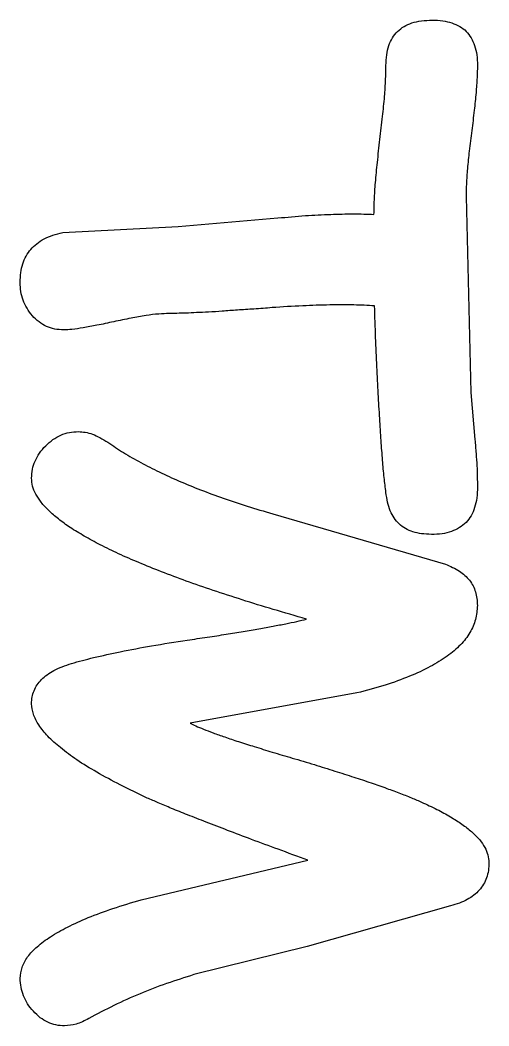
# Model space of a CAD drawing. Header units: millimetres. Extents: x -51 to 558, y -75 to 27.
# Drawn here: x -42.05 to -40.893, y -13.423 to -10.94 of the extents above; entities that cross this region are included whole.
import ezdxf

# ---------------------------------------------------------------- set-up
doc = ezdxf.new("R2010")
doc.units = ezdxf.units.MM

msp = doc.modelspace()

# ---------------------------------------------------------------- linework, layer by layer
at = {"color": 7, "linetype": 'Continuous', "lineweight": 25}
for p, q in [((-40.9493, -11.375), (-40.9374, -11.8595)), ((-41.66, -11.4495), (-41.4135, -11.4283)), ((-41.9443, -11.4645), (-41.66, -11.4495)), ((-40.9374, -11.8595), (-40.9273, -11.9754)), ((-41.4263, -12.1584), (-41, -12.2827)), ((-41.2187, -12.601), (-41.63, -12.6751)), ((-41.7508, -13.1115), (-41.3399, -13.0137)), ((-40.9877, -13.1265), (-41.3417, -13.2271)), ((-41.3417, -13.2271), (-41.6208, -13.2963))]:
    msp.add_line(p, q, dxfattribs=at)
for points, knots in [([(-41.1468, -11.0518), (-41.1465, -11.043), (-41.146, -11.0264), (-41.1406, -11.0033), (-41.1319, -10.9833), (-41.1189, -10.9671), (-41.1022, -10.9548), (-41.0823, -10.9459), (-41.0588, -10.9408), (-41.0419, -10.9402), (-41.0331, -10.9398)], [0, 0, 0, 0, 0.144937, 0.271217, 0.38771, 0.499131, 0.607593, 0.724086, 0.855063, 1, 1, 1, 1]), ([(-41.0331, -10.9398), (-41.0242, -10.9401), (-41.0077, -10.9407), (-40.9845, -10.946), (-40.9649, -10.9549), (-40.9481, -10.9668), (-40.9361, -10.9836), (-40.9273, -11.0032), (-40.9219, -11.0264), (-40.9214, -11.043), (-40.9211, -11.0518)], [0, 0, 0, 0, 0.146055, 0.273309, 0.390701, 0.5, 0.609299, 0.726691, 0.853945, 1, 1, 1, 1]), ([(-41.1764, -11.4195), (-41.1762, -11.4076), (-41.1757, -11.3814), (-41.1729, -11.3386), (-41.1677, -11.2888), (-41.162, -11.2343), (-41.1553, -11.18), (-41.1503, -11.1307), (-41.1475, -11.0887), (-41.147, -11.0633), (-41.1468, -11.0518)], [0, 0, 0, 0, 0.096789, 0.212884, 0.348507, 0.503511, 0.658648, 0.793083, 0.906793, 1, 1, 1, 1]), ([(-40.9211, -11.0518), (-40.9213, -11.0618), (-40.9218, -11.0842), (-40.9247, -11.1211), (-40.9291, -11.1647), (-40.9352, -11.2127), (-40.9413, -11.2607), (-40.9458, -11.3045), (-40.9487, -11.3419), (-40.9491, -11.3647), (-40.9493, -11.375)], [0, 0, 0, 0, 0.092406, 0.206795, 0.341953, 0.497965, 0.653977, 0.789134, 0.904879, 1, 1, 1, 1]), ([(-41.4135, -11.4283), (-41.3909, -11.4262), (-41.3475, -11.4222), (-41.2853, -11.4195), (-41.2288, -11.4175), (-41.1933, -11.4189), (-41.1764, -11.4195)], [0, 0, 0, 0, 0.28684, 0.550711, 0.786488, 1, 1, 1, 1]), ([(-42.0497, -11.5875), (-42.0494, -11.5794), (-42.0487, -11.5639), (-42.0438, -11.5418), (-42.0356, -11.5222), (-42.0237, -11.5054), (-42.0088, -11.491), (-41.9905, -11.4789), (-41.9685, -11.4703), (-41.9526, -11.4665), (-41.9443, -11.4645)], [0, 0, 0, 0, 0.136339, 0.2605, 0.378993, 0.490798, 0.604446, 0.725818, 0.856667, 1, 1, 1, 1]), ([(-41.9421, -11.7047), (-41.9495, -11.7043), (-41.9641, -11.7036), (-41.9849, -11.6966), (-42.0037, -11.6854), (-42.0199, -11.6699), (-42.0329, -11.6514), (-42.0429, -11.6314), (-42.0488, -11.6099), (-42.0494, -11.595), (-42.0497, -11.5875)], [0, 0, 0, 0, 0.1253, 0.245949, 0.367828, 0.494829, 0.623532, 0.748434, 0.872437, 1, 1, 1, 1]), ([(-41.175, -11.6452), (-41.1921, -11.6443), (-41.2288, -11.6424), (-41.2879, -11.6428), (-41.3551, -11.645), (-41.4025, -11.648), (-41.4277, -11.6496)], [0, 0, 0, 0, 0.202461, 0.436121, 0.701312, 1, 1, 1, 1]), ([(-41.6816, -11.6642), (-41.6903, -11.6645), (-41.7094, -11.6653), (-41.741, -11.6689), (-41.7779, -11.6759), (-41.8183, -11.6842), (-41.8577, -11.6931), (-41.8921, -11.6991), (-41.9194, -11.7036), (-41.9354, -11.7044), (-41.9421, -11.7047)], [0, 0, 0, 0, 0.098626, 0.217908, 0.360362, 0.525707, 0.68615, 0.818449, 0.923041, 1, 1, 1, 1]), ([(-41.4277, -11.6496), (-41.4426, -11.6509), (-41.4713, -11.6532), (-41.5125, -11.6556), (-41.5498, -11.6584), (-41.5834, -11.6608), (-41.6133, -11.6617), (-41.6394, -11.6635), (-41.6618, -11.6637), (-41.6754, -11.664), (-41.6816, -11.6642)], [0, 0, 0, 0, 0.177305, 0.338806, 0.486474, 0.618464, 0.73642, 0.838797, 0.927195, 1, 1, 1, 1]), ([(-41.1468, -12.1059), (-41.1484, -12.0937), (-41.1517, -12.0674), (-41.1555, -12.0247), (-41.1589, -11.976), (-41.1625, -11.9214), (-41.1659, -11.8607), (-41.1695, -11.7941), (-41.1726, -11.7217), (-41.1742, -11.6714), (-41.175, -11.6452)], [0, 0, 0, 0, 0.079828, 0.172848, 0.278162, 0.396812, 0.528806, 0.673194, 0.829936, 1, 1, 1, 1]), ([(-42.0215, -12.0707), (-42.0211, -12.0633), (-42.0204, -12.0487), (-42.0131, -12.0279), (-42.0025, -12.008), (-41.987, -11.9905), (-41.9695, -11.9751), (-41.9496, -11.9637), (-41.9282, -11.9569), (-41.9134, -11.956), (-41.906, -11.9556)], [0, 0, 0, 0, 0.123247, 0.241919, 0.364848, 0.497067, 0.629286, 0.753408, 0.876753, 1, 1, 1, 1]), ([(-41.906, -11.9556), (-41.9004, -11.956), (-41.8885, -11.9569), (-41.8705, -11.9619), (-41.8518, -11.9706), (-41.8396, -11.9781), (-41.8332, -11.9821)], [0, 0, 0, 0, 0.2148251, 0.4534886, 0.7126606, 1, 1, 1, 1]), ([(-41.8332, -11.9821), (-41.8204, -11.9908), (-41.7942, -12.0086), (-41.7515, -12.0326), (-41.7057, -12.0559), (-41.6565, -12.0786), (-41.6038, -12.0999), (-41.5477, -12.1206), (-41.4885, -12.1407), (-41.4474, -12.1524), (-41.4263, -12.1584)], [0, 0, 0, 0, 0.1043152, 0.2138213, 0.3293521, 0.4502569, 0.5785482, 0.7125793, 0.852486, 1, 1, 1, 1]), ([(-40.9273, -11.9754), (-40.9264, -11.9869), (-40.9248, -12.0085), (-40.9222, -12.0393), (-40.9215, -12.0667), (-40.9212, -12.0839), (-40.9211, -12.0918)], [0, 0, 0, 0, 0.295821, 0.557421, 0.795769, 1, 1, 1, 1]), ([(-41.343, -12.4185), (-41.3704, -12.4107), (-41.4236, -12.3954), (-41.5004, -12.3717), (-41.572, -12.3483), (-41.6384, -12.3254), (-41.6994, -12.3026), (-41.7551, -12.2801), (-41.8055, -12.2582), (-41.8505, -12.2362), (-41.8903, -12.2145), (-41.9253, -12.1937), (-41.9545, -12.1724), (-41.9785, -12.1518), (-41.9976, -12.1315), (-42.011, -12.1111), (-42.0198, -12.0909), (-42.0209, -12.0772), (-42.0215, -12.0707)], [0, 0, 0, 0, 0.1084047, 0.2109112, 0.3063134, 0.3951717, 0.4782373, 0.5543187, 0.6239931, 0.6875738, 0.7449297, 0.7966689, 0.8423461, 0.8824153, 0.9172794, 0.9480177, 0.9751448, 1, 1, 1, 1]), ([(-40.9211, -12.0918), (-40.9214, -12.1011), (-40.9219, -12.1185), (-40.9273, -12.1429), (-40.9359, -12.1636), (-40.9487, -12.1807), (-40.9655, -12.1936), (-40.9856, -12.2031), (-41.0091, -12.2088), (-41.026, -12.2093), (-41.0348, -12.2095)], [0, 0, 0, 0, 0.148368, 0.278382, 0.396273, 0.505329, 0.615819, 0.730408, 0.858668, 1, 1, 1, 1]), ([(-41.0348, -12.2095), (-41.043, -12.2092), (-41.0583, -12.2086), (-41.0799, -12.2036), (-41.0989, -12.1959), (-41.1147, -12.1841), (-41.1273, -12.169), (-41.1372, -12.151), (-41.1436, -12.1295), (-41.1457, -12.1141), (-41.1468, -12.1059)], [0, 0, 0, 0, 0.141895, 0.268606, 0.386184, 0.498372, 0.609732, 0.727197, 0.856597, 1, 1, 1, 1]), ([(-41, -12.2827), (-40.9882, -12.288), (-40.9662, -12.2978), (-40.9396, -12.3213), (-40.9235, -12.3514), (-40.9219, -12.3736), (-40.9211, -12.385)], [0, 0, 0, 0, 0.279569, 0.521136, 0.755088, 1, 1, 1, 1]), ([(-40.9211, -12.385), (-40.9221, -12.3966), (-40.9241, -12.4199), (-40.9389, -12.4534), (-40.963, -12.4841), (-40.9968, -12.5119), (-41.0391, -12.5379), (-41.0908, -12.5613), (-41.1512, -12.5835), (-41.1953, -12.595), (-41.2187, -12.601)], [0, 0, 0, 0, 0.0883184, 0.1772397, 0.27479, 0.3837536, 0.5091369, 0.652597, 0.8161106, 1, 1, 1, 1]), ([(-41.6375, -12.4705), (-41.6209, -12.468), (-41.5889, -12.4632), (-41.5427, -12.4563), (-41.5002, -12.4491), (-41.4616, -12.4426), (-41.4266, -12.4365), (-41.3954, -12.4302), (-41.3679, -12.4247), (-41.3509, -12.4205), (-41.343, -12.4185)], [0, 0, 0, 0, 0.168402, 0.324926, 0.468352, 0.599908, 0.718144, 0.824791, 0.918147, 1, 1, 1, 1]), ([(-42.0215, -12.6275), (-42.0213, -12.6218), (-42.0211, -12.6108), (-42.0156, -12.5951), (-42.0084, -12.5801), (-41.9967, -12.5674), (-41.983, -12.5553), (-41.9659, -12.5447), (-41.9456, -12.5356), (-41.913, -12.5247), (-41.865, -12.5126), (-41.7991, -12.4982), (-41.7221, -12.4835), (-41.6669, -12.475), (-41.6375, -12.4705)], [0, 0, 0, 0, 0.037989, 0.074552, 0.111547, 0.149705, 0.190675, 0.235466, 0.285861, 0.340701, 0.468581, 0.621646, 0.798145, 1, 1, 1, 1]), ([(-41.7358, -12.8603), (-41.7583, -12.8496), (-41.8005, -12.8295), (-41.8586, -12.798), (-41.9083, -12.7682), (-41.9483, -12.738), (-41.9808, -12.7102), (-42.0031, -12.682), (-42.0185, -12.6549), (-42.0206, -12.6362), (-42.0215, -12.6275)], [0, 0, 0, 0, 0.195101, 0.367059, 0.518874, 0.649975, 0.760289, 0.85311, 0.932077, 1, 1, 1, 1]), ([(-41.63, -12.6751), (-41.6255, -12.6775), (-41.6149, -12.6832), (-41.5958, -12.6907), (-41.5721, -12.7001), (-41.5432, -12.7101), (-41.5094, -12.7217), (-41.4701, -12.7337), (-41.426, -12.7476), (-41.3948, -12.7567), (-41.3783, -12.7615)], [0, 0, 0, 0, 0.057718, 0.134842, 0.230703, 0.344778, 0.47924, 0.633605, 0.806821, 1, 1, 1, 1]), ([(-41.3783, -12.7615), (-41.36, -12.7669), (-41.3248, -12.7773), (-41.2742, -12.7932), (-41.2275, -12.8082), (-41.1847, -12.8221), (-41.1463, -12.8359), (-41.1119, -12.8487), (-41.0814, -12.8603), (-41.0629, -12.8687), (-41.0542, -12.8726)], [0, 0, 0, 0, 0.166432, 0.321417, 0.464591, 0.595962, 0.714749, 0.821778, 0.917075, 1, 1, 1, 1]), ([(-41.3399, -13.0137), (-41.3642, -13.0047), (-41.4103, -12.9876), (-41.4764, -12.9634), (-41.5357, -12.9409), (-41.5886, -12.9207), (-41.6348, -12.9027), (-41.6744, -12.8868), (-41.7072, -12.8727), (-41.727, -12.8641), (-41.7358, -12.8603)], [0, 0, 0, 0, 0.1826306, 0.3475211, 0.4973426, 0.6307635, 0.7477877, 0.8474581, 0.9321124, 1, 1, 1, 1]), ([(-41.0542, -12.8726), (-41.0415, -12.8784), (-41.0174, -12.8894), (-40.9848, -12.9082), (-40.9566, -12.926), (-40.9338, -12.9445), (-40.9154, -12.9626), (-40.9029, -12.9814), (-40.8946, -13.0002), (-40.8935, -13.0132), (-40.8929, -13.0194)], [0, 0, 0, 0, 0.183973, 0.348279, 0.493426, 0.6225, 0.733108, 0.830581, 0.918074, 1, 1, 1, 1]), ([(-40.8929, -13.0194), (-40.8931, -13.026), (-40.8935, -13.0389), (-40.8979, -13.0572), (-40.9057, -13.0736), (-40.9163, -13.0882), (-40.9299, -13.1008), (-40.9465, -13.1114), (-40.966, -13.1202), (-40.9803, -13.1244), (-40.9877, -13.1265)], [0, 0, 0, 0, 0.127442, 0.246694, 0.359194, 0.474497, 0.590457, 0.715079, 0.851654, 1, 1, 1, 1]), ([(-42.0497, -13.3055), (-42.0487, -13.2964), (-42.0465, -13.2775), (-42.0313, -13.2504), (-42.0068, -13.2251), (-41.9733, -13.2008), (-41.9308, -13.1771), (-41.8794, -13.1538), (-41.8184, -13.1316), (-41.7743, -13.1185), (-41.7508, -13.1115)], [0, 0, 0, 0, 0.07289, 0.151265, 0.242793, 0.352862, 0.481364, 0.631338, 0.804347, 1, 1, 1, 1]), ([(-41.9399, -13.4228), (-41.9472, -13.4224), (-41.9615, -13.4218), (-41.9818, -13.414), (-42.0009, -13.4029), (-42.0175, -13.3871), (-42.0316, -13.3688), (-42.0418, -13.3487), (-42.0484, -13.3275), (-42.0493, -13.3129), (-42.0497, -13.3055)], [0, 0, 0, 0, 0.1226468, 0.2415718, 0.3632798, 0.495441, 0.6269202, 0.752761, 0.8748758, 1, 1, 1, 1]), ([(-41.6208, -13.2963), (-41.6433, -13.3034), (-41.6882, -13.3176), (-41.7542, -13.3429), (-41.8184, -13.3718), (-41.8598, -13.3938), (-41.8804, -13.4047)], [0, 0, 0, 0, 0.251703, 0.501166, 0.751716, 1, 1, 1, 1]), ([(-41.8804, -13.4047), (-41.8906, -13.41), (-41.9094, -13.4198), (-41.9304, -13.4219), (-41.9399, -13.4228)], [0, 0, 0, 0, 0.544626, 1, 1, 1, 1])]:
    msp.add_open_spline(points, degree=3, knots=knots, dxfattribs=at)

doc.saveas('drawing.dxf')
